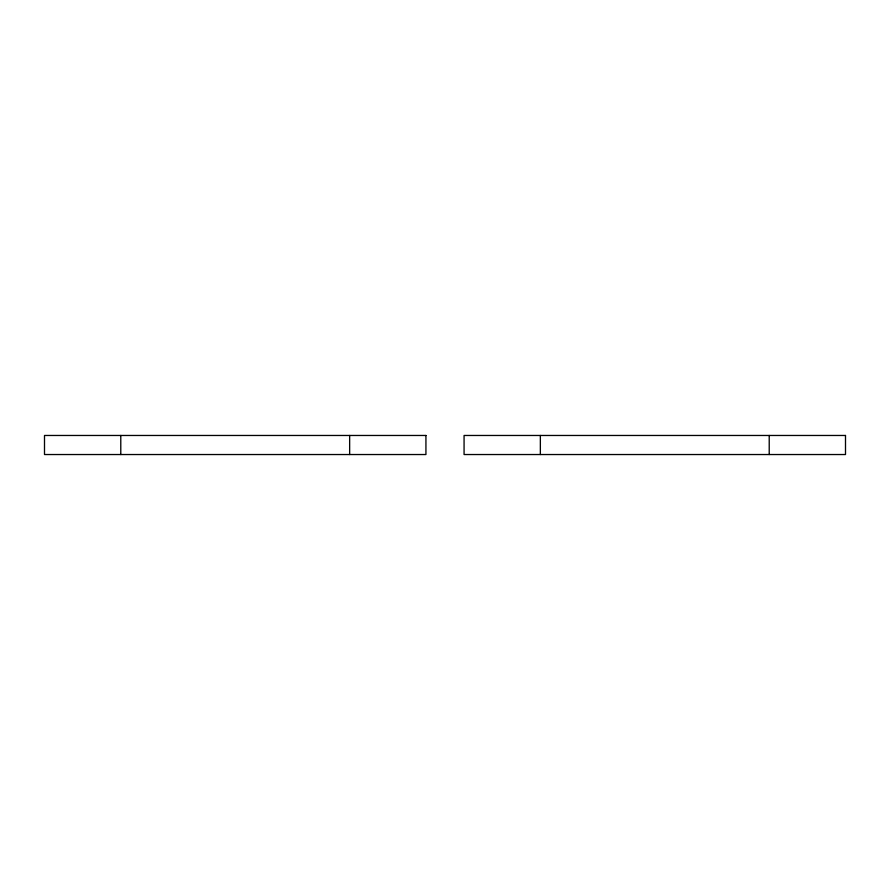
<?xml version="1.0" encoding="UTF-8"?>
<svg xmlns="http://www.w3.org/2000/svg" width="890" height="890" viewBox="0 0 890 890"><rect width="100%" height="100%" fill="white"/><g stroke="black" fill="none" stroke-linecap="round" stroke-linejoin="round"><path stroke-width="1.33" d="M769.216 435.466L769.216 454.534M540.352 435.466L540.352 454.534M349.648 435.466L349.648 454.534M120.784 435.466L120.784 454.534M425.932 435.466L44.5 435.466L44.5 454.534L425.932 454.534L425.932 435.466M845.5 435.466L464.068 435.466L464.068 454.534L845.5 454.534L845.5 435.466"/></g></svg>
